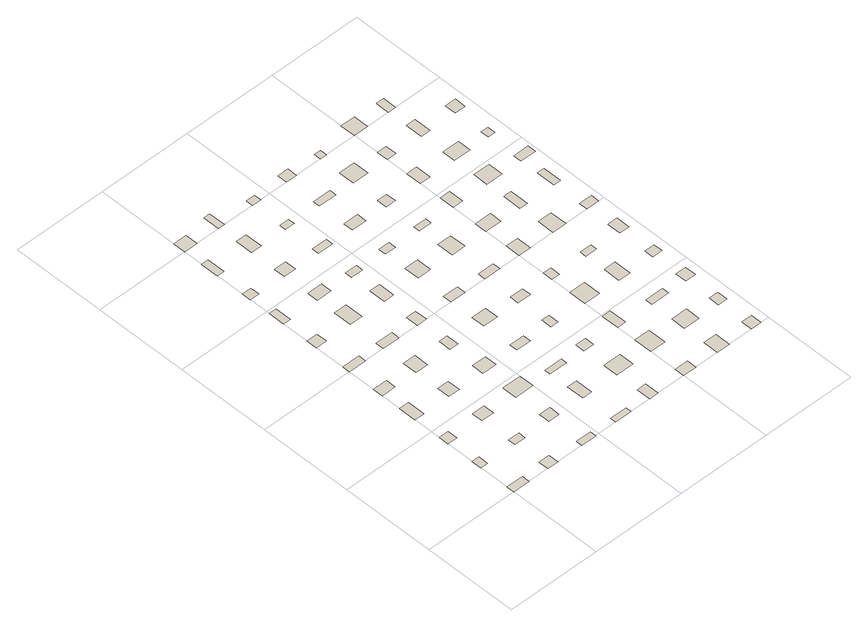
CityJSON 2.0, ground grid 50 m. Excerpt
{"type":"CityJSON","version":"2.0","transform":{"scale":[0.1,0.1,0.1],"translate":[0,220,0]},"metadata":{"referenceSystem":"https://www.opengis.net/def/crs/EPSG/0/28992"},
"CityObjects":{
"building1":{"type":"Building","attributes":{"roofType":"Hipped","yearOfConstruction":1965,"function":"Residential","storeysAboveGround":3},"geometry":[{"type":"MultiSurface","lod":"0","boundaries":[[[0,1,2,3]]]}]},
"building2":{"type":"Building","attributes":{"roofType":"Hipped","yearOfConstruction":2003,"function":"Industrial","storeysAboveGround":2},"geometry":[{"type":"MultiSurface","lod":"0","boundaries":[[[4,5,6,7]]]}]},
"building3":{"type":"Building","attributes":{"roofType":"Hipped","yearOfConstruction":1946,"function":"Residential","storeysAboveGround":3},"geometry":[{"type":"MultiSurface","lod":"0","boundaries":[[[8,9,10,11]]]}]},
"building4":{"type":"Building","attributes":{"roofType":"Flat","yearOfConstruction":2001,"function":"Residential","storeysAboveGround":4},"geometry":[{"type":"MultiSurface","lod":"0","boundaries":[[[12,13,14,15]]]}]},
"building5":{"type":"Building","attributes":{"roofType":"Shed","yearOfConstruction":1993,"function":"Industrial","storeysAboveGround":2},"geometry":[{"type":"MultiSurface","lod":"0","boundaries":[[[16,17,18,19]]]}]},
"building6":{"type":"Building","attributes":{"roofType":"Gabled","yearOfConstruction":1986,"function":"Residential","storeysAboveGround":1},"geometry":[{"type":"MultiSurface","lod":"0","boundaries":[[[20,21,22,23]]]}]},
"building7":{"type":"Building","attributes":{"roofType":"Flat","yearOfConstruction":1956,"function":"Residential","storeysAboveGround":4},"geometry":[{"type":"MultiSurface","lod":"0","boundaries":[[[24,25,26,27]]]}]},
"building8":{"type":"Building","attributes":{"roofType":"Flat","yearOfConstruction":1989,"function":"Residential","storeysAboveGround":5},"geometry":[{"type":"MultiSurface","lod":"0","boundaries":[[[28,29,30,31]]]}]},
"building9":{"type":"Building","attributes":{"roofType":"Flat","yearOfConstruction":1947,"function":"Residential","storeysAboveGround":4},"geometry":[{"type":"MultiSurface","lod":"0","boundaries":[[[32,33,34,35]]]}]},
"building10":{"type":"Building","attributes":{"roofType":"Gabled","yearOfConstruction":2011,"function":"Residential","storeysAboveGround":1},"geometry":[{"type":"MultiSurface","lod":"0","boundaries":[[[36,37,38,39]]]}]},
"building11":{"type":"Building","attributes":{"roofType":"Shed","yearOfConstruction":1965,"function":"Residential","storeysAboveGround":1},"geometry":[{"type":"MultiSurface","lod":"0","boundaries":[[[40,41,42,43]]]}]},
"building12":{"type":"Building","attributes":{"roofType":"Gabled","yearOfConstruction":1971,"function":"Residential","storeysAboveGround":3},"geometry":[{"type":"MultiSurface","lod":"0","boundaries":[[[44,45,46,47]]]}]},
"building13":{"type":"Building","attributes":{"roofType":"Flat","yearOfConstruction":1998,"function":"Residential","storeysAboveGround":4},"geometry":[{"type":"MultiSurface","lod":"0","boundaries":[[[48,49,50,51]]]}]},
"building14":{"type":"Building","attributes":{"roofType":"Hipped","yearOfConstruction":2006,"function":"Residential","storeysAboveGround":3},"geometry":[{"type":"MultiSurface","lod":"0","boundaries":[[[52,53,54,55]]]}]},
"building15":{"type":"Building","attributes":{"roofType":"Gabled","yearOfConstruction":1987,"function":"Industrial","storeysAboveGround":3},"geometry":[{"type":"MultiSurface","lod":"0","boundaries":[[[56,57,58,59]]]}]},
"building16":{"type":"Building","attributes":{"roofType":"Hipped","yearOfConstruction":1972,"function":"Residential","storeysAboveGround":1},"geometry":[{"type":"MultiSurface","lod":"0","boundaries":[[[60,61,62,63]]]}]},
"building17":{"type":"Building","attributes":{"roofType":"Hipped","yearOfConstruction":1987,"function":"Residential","storeysAboveGround":2},"geometry":[{"type":"MultiSurface","lod":"0","boundaries":[[[64,65,66,67]]]}]},
"building18":{"type":"Building","attributes":{"roofType":"Flat","yearOfConstruction":1985,"function":"Residential","storeysAboveGround":4},"geometry":[{"type":"MultiSurface","lod":"0","boundaries":[[[68,69,70,71]]]}]},
"building19":{"type":"Building","attributes":{"roofType":"Flat","yearOfConstruction":1956,"function":"Industrial","storeysAboveGround":5},"geometry":[{"type":"MultiSurface","lod":"0","boundaries":[[[72,73,74,75]]]}]},
"building20":{"type":"Building","attributes":{"roofType":"Flat","yearOfConstruction":1945,"function":"Residential","storeysAboveGround":4},"geometry":[{"type":"MultiSurface","lod":"0","boundaries":[[[76,77,78,79]]]}]},
"building21":{"type":"Building","attributes":{"roofType":"Flat","yearOfConstruction":1953,"function":"Industrial","storeysAboveGround":4},"geometry":[{"type":"MultiSurface","lod":"0","boundaries":[[[80,81,82,83]]]}]},
"building22":{"type":"Building","attributes":{"roofType":"Flat","yearOfConstruction":1970,"function":"Industrial","storeysAboveGround":2},"geometry":[{"type":"MultiSurface","lod":"0","boundaries":[[[84,85,86,87]]]}]},
"building23":{"type":"Building","attributes":{"roofType":"Flat","yearOfConstruction":1959,"function":"Residential","storeysAboveGround":1},"geometry":[{"type":"MultiSurface","lod":"0","boundaries":[[[88,89,90,91]]]}]},
"building24":{"type":"Building","attributes":{"roofType":"Flat","yearOfConstruction":1945,"function":"Residential","storeysAboveGround":4},"geometry":[{"type":"MultiSurface","lod":"0","boundaries":[[[92,93,94,95]]]}]},
"building25":{"type":"Building","attributes":{"roofType":"Shed","yearOfConstruction":2013,"function":"Residential","storeysAboveGround":3},"geometry":[{"type":"MultiSurface","lod":"0","boundaries":[[[96,97,98,99]]]}]},
"building26":{"type":"Building","attributes":{"roofType":"Flat","yearOfConstruction":1972,"function":"Industrial","storeysAboveGround":4},"geometry":[{"type":"MultiSurface","lod":"0","boundaries":[[[100,101,102,103]]]}]},
"building27":{"type":"Building","attributes":{"roofType":"Shed","yearOfConstruction":1958,"function":"Residential","storeysAboveGround":3},"geometry":[{"type":"MultiSurface","lod":"0","boundaries":[[[104,105,106,107]]]}]},
"building28":{"type":"Building","attributes":{"roofType":"Hipped","yearOfConstruction":2010,"function":"Residential","storeysAboveGround":2},"geometry":[{"type":"MultiSurface","lod":"0","boundaries":[[[108,109,110,111]]]}]},
"building29":{"type":"Building","attributes":{"roofType":"Flat","yearOfConstruction":1968,"function":"Industrial","storeysAboveGround":5},"geometry":[{"type":"MultiSurface","lod":"0","boundaries":[[[112,113,114,115]]]}]},
"building30":{"type":"Building","attributes":{"roofType":"Flat","yearOfConstruction":1999,"function":"Residential","storeysAboveGround":4},"geometry":[{"type":"MultiSurface","lod":"0","boundaries":[[[116,117,118,119]]]}]},
"building31":{"type":"Building","attributes":{"roofType":"Pyramidal","yearOfConstruction":1985,"function":"Residential","storeysAboveGround":1},"geometry":[{"type":"MultiSurface","lod":"0","boundaries":[[[120,121,122,123]]]}]},
"building32":{"type":"Building","attributes":{"roofType":"Flat","yearOfConstruction":2004,"function":"Residential","storeysAboveGround":5},"geometry":[{"type":"MultiSurface","lod":"0","boundaries":[[[124,125,126,127]]]}]},
"building33":{"type":"Building","attributes":{"roofType":"Pyramidal","yearOfConstruction":1980,"function":"Residential","storeysAboveGround":3},"geometry":[{"type":"MultiSurface","lod":"0","boundaries":[[[128,129,130,131]]]}]},
"building34":{"type":"Building","attributes":{"roofType":"Flat","yearOfConstruction":1997,"function":"Industrial","storeysAboveGround":5},"geometry":[{"type":"MultiSurface","lod":"0","boundaries":[[[132,133,134,135]]]}]},
"building35":{"type":"Building","attributes":{"roofType":"Flat","yearOfConstruction":2013,"function":"Industrial","storeysAboveGround":4},"geometry":[{"type":"MultiSurface","lod":"0","boundaries":[[[136,137,138,139]]]}]},
"building36":{"type":"Building","attributes":{"roofType":"Flat","yearOfConstruction":1987,"function":"Residential","storeysAboveGround":5},"geometry":[{"type":"MultiSurface","lod":"0","boundaries":[[[140,141,142,143]]]}]},
"building37":{"type":"Building","attributes":{"roofType":"Flat","yearOfConstruction":1952,"function":"Residential","storeysAboveGround":5},"geometry":[{"type":"MultiSurface","lod":"0","boundaries":[[[144,145,146,147]]]}]},
"building38":{"type":"Building","attributes":{"roofType":"Hipped","yearOfConstruction":1975,"function":"Residential","storeysAboveGround":1},"geometry":[{"type":"MultiSurface","lod":"0","boundaries":[[[148,149,150,151]]]}]},
"building39":{"type":"Building","attributes":{"roofType":"Flat","yearOfConstruction":1997,"function":"Residential","storeysAboveGround":1},"geometry":[{"type":"MultiSurface","lod":"0","boundaries":[[[152,153,154,155]]]}]},
"building40":{"type":"Building","attributes":{"roofType":"Pyramidal","yearOfConstruction":1993,"function":"Residential","storeysAboveGround":2},"geometry":[{"type":"MultiSurface","lod":"0","boundaries":[[[156,157,158,159]]]}]},
"building41":{"type":"Building","attributes":{"roofType":"Flat","yearOfConstruction":2011,"function":"Residential","storeysAboveGround":5},"geometry":[{"type":"MultiSurface","lod":"0","boundaries":[[[160,161,162,163]]]}]},
"building42":{"type":"Building","attributes":{"roofType":"Flat","yearOfConstruction":1998,"function":"Residential","storeysAboveGround":4},"geometry":[{"type":"MultiSurface","lod":"0","boundaries":[[[164,165,166,167]]]}]},
"building43":{"type":"Building","attributes":{"roofType":"Flat","yearOfConstruction":2000,"function":"Residential","storeysAboveGround":4},"geometry":[{"type":"MultiSurface","lod":"0","boundaries":[[[168,169,170,171]]]}]},
"building44":{"type":"Building","attributes":{"roofType":"Flat","yearOfConstruction":1976,"function":"Industrial","storeysAboveGround":4},"geometry":[{"type":"MultiSurface","lod":"0","boundaries":[[[172,173,174,175]]]}]},
"building45":{"type":"Building","attributes":{"roofType":"Gabled","yearOfConstruction":1980,"function":"Residential","storeysAboveGround":1},"geometry":[{"type":"MultiSurface","lod":"0","boundaries":[[[176,177,178,179]]]}]},
"building46":{"type":"Building","attributes":{"roofType":"Flat","yearOfConstruction":1986,"function":"Residential","storeysAboveGround":5},"geometry":[{"type":"MultiSurface","lod":"0","boundaries":[[[180,181,182,183]]]}]},
"building47":{"type":"Building","attributes":{"roofType":"Flat","yearOfConstruction":1987,"function":"Industrial","storeysAboveGround":4},"geometry":[{"type":"MultiSurface","lod":"0","boundaries":[[[184,185,186,187]]]}]},
"building48":{"type":"Building","attributes":{"roofType":"Pyramidal","yearOfConstruction":1966,"function":"Residential","storeysAboveGround":2},"geometry":[{"type":"MultiSurface","lod":"0","boundaries":[[[188,189,190,191]]]}]},
"building49":{"type":"Building","attributes":{"roofType":"Flat","yearOfConstruction":1983,"function":"Residential","storeysAboveGround":3},"geometry":[{"type":"MultiSurface","lod":"0","boundaries":[[[192,193,194,195]]]}]},
"building50":{"type":"Building","attributes":{"roofType":"Flat","yearOfConstruction":1953,"function":"Residential","storeysAboveGround":4},"geometry":[{"type":"MultiSurface","lod":"0","boundaries":[[[196,197,198,199]]]}]},
"building51":{"type":"Building","attributes":{"roofType":"Flat","yearOfConstruction":1971,"function":"Industrial","storeysAboveGround":4},"geometry":[{"type":"MultiSurface","lod":"0","boundaries":[[[200,201,202,203]]]}]},
"building52":{"type":"Building","attributes":{"roofType":"Pyramidal","yearOfConstruction":1993,"function":"Residential","storeysAboveGround":2},"geometry":[{"type":"MultiSurface","lod":"0","boundaries":[[[204,205,206,207]]]}]},
"building53":{"type":"Building","attributes":{"roofType":"Shed","yearOfConstruction":1983,"function":"Residential","storeysAboveGround":2},"geometry":[{"type":"MultiSurface","lod":"0","boundaries":[[[208,209,210,211]]]}]},
"building54":{"type":"Building","attributes":{"roofType":"Flat","yearOfConstruction":1962,"function":"Residential","storeysAboveGround":4},"geometry":[{"type":"MultiSurface","lod":"0","boundaries":[[[212,213,214,215]]]}]},
"building55":{"type":"Building","attributes":{"roofType":"Flat","yearOfConstruction":2008,"function":"Residential","storeysAboveGround":4},"geometry":[{"type":"MultiSurface","lod":"0","boundaries":[[[216,217,218,219]]]}]},
"building56":{"type":"Building","attributes":{"roofType":"Hipped","yearOfConstruction":1989,"function":"Residential","storeysAboveGround":1},"geometry":[{"type":"MultiSurface","lod":"0","boundaries":[[[220,221,222,223]]]}]},
"building57":{"type":"Building","attributes":{"roofType":"Pyramidal","yearOfConstruction":1950,"function":"Residential","storeysAboveGround":2},"geometry":[{"type":"MultiSurface","lod":"0","boundaries":[[[224,225,226,227]]]}]},
"building58":{"type":"Building","attributes":{"roofType":"Flat","yearOfConstruction":1990,"function":"Residential","storeysAboveGround":5},"geometry":[{"type":"MultiSurface","lod":"0","boundaries":[[[228,229,230,231]]]}]},
"building59":{"type":"Building","attributes":{"roofType":"Flat","yearOfConstruction":1957,"function":"Industrial","storeysAboveGround":5},"geometry":[{"type":"MultiSurface","lod":"0","boundaries":[[[232,233,234,235]]]}]},
"building60":{"type":"Building","attributes":{"roofType":"Flat","yearOfConstruction":2007,"function":"Residential","storeysAboveGround":3},"geometry":[{"type":"MultiSurface","lod":"0","boundaries":[[[236,237,238,239]]]}]},
"building61":{"type":"Building","attributes":{"roofType":"Gabled","yearOfConstruction":1999,"function":"Residential","storeysAboveGround":2},"geometry":[{"type":"MultiSurface","lod":"0","boundaries":[[[240,241,242,243]]]}]},
"building62":{"type":"Building","attributes":{"roofType":"Gabled","yearOfConstruction":1950,"function":"Residential","storeysAboveGround":1},"geometry":[{"type":"MultiSurface","lod":"0","boundaries":[[[244,245,246,247]]]}]},
"building63":{"type":"Building","attributes":{"roofType":"Shed","yearOfConstruction":1951,"function":"Residential","storeysAboveGround":1},"geometry":[{"type":"MultiSurface","lod":"0","boundaries":[[[248,249,250,251]]]}]},
"building64":{"type":"Building","attributes":{"roofType":"Gabled","yearOfConstruction":2004,"function":"Residential","storeysAboveGround":2},"geometry":[{"type":"MultiSurface","lod":"0","boundaries":[[[252,253,254,255]]]}]},
"building65":{"type":"Building","attributes":{"roofType":"Gabled","yearOfConstruction":1989,"function":"Industrial","storeysAboveGround":2},"geometry":[{"type":"MultiSurface","lod":"0","boundaries":[[[256,257,258,259]]]}]},
"building66":{"type":"Building","attributes":{"roofType":"Flat","yearOfConstruction":1969,"function":"Residential","storeysAboveGround":4},"geometry":[{"type":"MultiSurface","lod":"0","boundaries":[[[260,261,262,263]]]}]},
"building67":{"type":"Building","attributes":{"roofType":"Flat","yearOfConstruction":1984,"function":"Residential","storeysAboveGround":4},"geometry":[{"type":"MultiSurface","lod":"0","boundaries":[[[264,265,266,267]]]}]},
"building68":{"type":"Building","attributes":{"roofType":"Flat","yearOfConstruction":1953,"function":"Residential","storeysAboveGround":2},"geometry":[{"type":"MultiSurface","lod":"0","boundaries":[[[268,269,270,271]]]}]},
"building69":{"type":"Building","attributes":{"roofType":"Flat","yearOfConstruction":2014,"function":"Residential","storeysAboveGround":4},"geometry":[{"type":"MultiSurface","lod":"0","boundaries":[[[272,273,274,275]]]}]},
"building70":{"type":"Building","attributes":{"roofType":"Pyramidal","yearOfConstruction":1989,"function":"Residential","storeysAboveGround":3},"geometry":[{"type":"MultiSurface","lod":"0","boundaries":[[[276,277,278,279]]]}]},
"building71":{"type":"Building","attributes":{"roofType":"Flat","yearOfConstruction":1989,"function":"Residential","storeysAboveGround":5},"geometry":[{"type":"MultiSurface","lod":"0","boundaries":[[[280,281,282,283]]]}]},
"building72":{"type":"Building","attributes":{"roofType":"Flat","yearOfConstruction":1974,"function":"Residential","storeysAboveGround":5},"geometry":[{"type":"MultiSurface","lod":"0","boundaries":[[[284,285,286,287]]]}]},
"building73":{"type":"Building","attributes":{"roofType":"Flat","yearOfConstruction":1960,"function":"Residential","storeysAboveGround":5},"geometry":[{"type":"MultiSurface","lod":"0","boundaries":[[[288,289,290,291]]]}]},
"building74":{"type":"Building","attributes":{"roofType":"Flat","yearOfConstruction":1992,"function":"Residential","storeysAboveGround":4},"geometry":[{"type":"MultiSurface","lod":"0","boundaries":[[[292,293,294,295]]]}]},
"building75":{"type":"Building","attributes":{"roofType":"Hipped","yearOfConstruction":2002,"function":"Residential","storeysAboveGround":1},"geometry":[{"type":"MultiSurface","lod":"0","boundaries":[[[296,297,298,299]]]}]},
"building76":{"type":"Building","attributes":{"roofType":"Shed","yearOfConstruction":2013,"function":"Residential","storeysAboveGround":3},"geometry":[{"type":"MultiSurface","lod":"0","boundaries":[[[300,301,302,303]]]}]},
"building77":{"type":"Building","attributes":{"roofType":"Gabled","yearOfConstruction":1956,"function":"Residential","storeysAboveGround":2},"geometry":[{"type":"MultiSurface","lod":"0","boundaries":[[[304,305,306,307]]]}]},
"building78":{"type":"Building","attributes":{"roofType":"Pyramidal","yearOfConstruction":1987,"function":"Residential","storeysAboveGround":3},"geometry":[{"type":"MultiSurface","lod":"0","boundaries":[[[308,309,310,311]]]}]},
"building79":{"type":"Building","attributes":{"roofType":"Flat","yearOfConstruction":1953,"function":"Industrial","storeysAboveGround":4},"geometry":[{"type":"MultiSurface","lod":"0","boundaries":[[[312,313,314,315]]]}]},
"building80":{"type":"Building","attributes":{"roofType":"Hipped","yearOfConstruction":1951,"function":"Residential","storeysAboveGround":1},"geometry":[{"type":"MultiSurface","lod":"0","boundaries":[[[316,317,318,319]]]}]},
"building81":{"type":"Building","attributes":{"roofType":"Flat","yearOfConstruction":2001,"function":"Industrial","storeysAboveGround":4},"geometry":[{"type":"MultiSurface","lod":"0","boundaries":[[[320,321,322,323]]]}]},
"building82":{"type":"Building","attributes":{"roofType":"Hipped","yearOfConstruction":1998,"function":"Residential","storeysAboveGround":2},"geometry":[{"type":"MultiSurface","lod":"0","boundaries":[[[324,325,326,327]]]}]},
"building83":{"type":"Building","attributes":{"roofType":"Flat","yearOfConstruction":2004,"function":"Residential","storeysAboveGround":5},"geometry":[{"type":"MultiSurface","lod":"0","boundaries":[[[328,329,330,331]]]}]},
"building84":{"type":"Building","attributes":{"roofType":"Shed","yearOfConstruction":1991,"function":"Residential","storeysAboveGround":1},"geometry":[{"type":"MultiSurface","lod":"0","boundaries":[[[332,333,334,335]]]}]},
"building85":{"type":"Building","attributes":{"roofType":"Gabled","yearOfConstruction":1986,"function":"Industrial","storeysAboveGround":3},"geometry":[{"type":"MultiSurface","lod":"0","boundaries":[[[336,337,338,339]]]}]},
"building86":{"type":"Building","attributes":{"roofType":"Hipped","yearOfConstruction":2001,"function":"Industrial","storeysAboveGround":2},"geometry":[{"type":"MultiSurface","lod":"0","boundaries":[[[340,341,342,343]]]}]},
"building87":{"type":"Building","attributes":{"roofType":"Flat","yearOfConstruction":1969,"function":"Residential","storeysAboveGround":1},"geometry":[{"type":"MultiSurface","lod":"0","boundaries":[[[344,345,346,347]]]}]}
},
"vertices":[
[90,0,0],[90,42,0],[0,42,0],[0,0,0],
[39,200,0],[39,254,0],[0,254,0],[0,200,0],
[52,400,0],[52,453,0],[0,453,0],[0,400,0],
[52,600,0],[52,695,0],[0,695,0],[0,600,0],
[259,0,0],[259,53,0],[200,53,0],[200,0,0],
[76,800,0],[76,854,0],[0,854,0],[0,800,0],
[259,200,0],[259,238,0],[200,238,0],[200,200,0],
[95,1000,0],[95,1040,0],[0,1040,0],[0,1000,0],
[267,400,0],[267,457,0],[200,457,0],[200,400,0],
[58,1200,0],[58,1256,0],[0,1256,0],[0,1200,0],
[260,600,0],[260,668,0],[200,668,0],[200,600,0],
[482,0,0],[482,32,0],[400,32,0],[400,0,0],
[40,1400,0],[40,1486,0],[0,1486,0],[0,1400,0],
[267,800,0],[267,876,0],[200,876,0],[200,800,0],
[460,200,0],[460,257,0],[400,257,0],[400,200,0],
[49,1600,0],[49,1649,0],[0,1649,0],[0,1600,0],
[293,1000,0],[293,1043,0],[200,1043,0],[200,1000,0],
[37,1800,0],[37,1897,0],[0,1897,0],[0,1800,0],
[500,400,0],[500,479,0],[400,479,0],[400,400,0],
[269,1200,0],[269,1298,0],[200,1298,0],[200,1200,0],
[476,600,0],[476,664,0],[400,664,0],[400,600,0],
[71,2000,0],[71,2067,0],[0,2067,0],[0,2000,0],
[690,0,0],[690,31,0],[600,31,0],[600,0,0],
[281,1400,0],[281,1459,0],[200,1459,0],[200,1400,0],
[445,800,0],[445,866,0],[400,866,0],[400,800,0],
[652,200,0],[652,293,0],[600,293,0],[600,200,0],
[265,1600,0],[265,1660,0],[200,1660,0],[200,1600,0],
[453,1000,0],[453,1064,0],[400,1064,0],[400,1000,0],
[697,400,0],[697,431,0],[600,431,0],[600,400,0],
[258,1800,0],[258,1893,0],[200,1893,0],[200,1800,0],
[455,1200,0],[455,1287,0],[400,1287,0],[400,1200,0],
[680,600,0],[680,642,0],[600,642,0],[600,600,0],
[234,2000,0],[234,2091,0],[200,2091,0],[200,2000,0],
[848,0,0],[848,75,0],[800,75,0],[800,0,0],
[465,1400,0],[465,1435,0],[400,1435,0],[400,1400,0],
[678,800,0],[678,873,0],[600,873,0],[600,800,0],
[895,200,0],[895,278,0],[800,278,0],[800,200,0],
[482,1600,0],[482,1637,0],[400,1637,0],[400,1600,0],
[682,1000,0],[682,1046,0],[600,1046,0],[600,1000,0],
[856,400,0],[856,448,0],[800,448,0],[800,400,0],
[451,1800,0],[451,1834,0],[400,1834,0],[400,1800,0],
[673,1200,0],[673,1281,0],[600,1281,0],[600,1200,0],
[841,600,0],[841,656,0],[800,656,0],[800,600,0],
[448,2000,0],[448,2037,0],[400,2037,0],[400,2000,0],
[1071,0,0],[1071,51,0],[1000,51,0],[1000,0,0],
[659,1400,0],[659,1438,0],[600,1438,0],[600,1400,0],
[872,800,0],[872,847,0],[800,847,0],[800,800,0],
[1083,200,0],[1083,297,0],[1000,297,0],[1000,200,0],
[680,1600,0],[680,1651,0],[600,1651,0],[600,1600,0],
[887,1000,0],[887,1041,0],[800,1041,0],[800,1000,0],
[1046,400,0],[1046,494,0],[1000,494,0],[1000,400,0],
[696,1800,0],[696,1836,0],[600,1836,0],[600,1800,0],
[874,1200,0],[874,1287,0],[800,1287,0],[800,1200,0],
[1087,600,0],[1087,692,0],[1000,692,0],[1000,600,0],
[659,2000,0],[659,2052,0],[600,2052,0],[600,2000,0],
[1269,0,0],[1269,82,0],[1200,82,0],[1200,0,0],
[868,1400,0],[868,1431,0],[800,1431,0],[800,1400,0],
[1044,800,0],[1044,853,0],[1000,853,0],[1000,800,0],
[1285,200,0],[1285,278,0],[1200,278,0],[1200,200,0],
[853,1600,0],[853,1653,0],[800,1653,0],[800,1600,0],
[1066,1000,0],[1066,1078,0],[1000,1078,0],[1000,1000,0],
[1299,400,0],[1299,436,0],[1200,436,0],[1200,400,0],
[885,1800,0],[885,1884,0],[800,1884,0],[800,1800,0],
[1088,1200,0],[1088,1264,0],[1000,1264,0],[1000,1200,0],
[835,2000,0],[835,2037,0],[800,2037,0],[800,2000,0],
[1264,600,0],[1264,689,0],[1200,689,0],[1200,600,0],
[1455,0,0],[1455,58,0],[1400,58,0],[1400,0,0],
[1055,1400,0],[1055,1479,0],[1000,1479,0],[1000,1400,0],
[1261,800,0],[1261,834,0],[1200,834,0],[1200,800,0],
[1450,200,0],[1450,257,0],[1400,257,0],[1400,200,0],
[1058,1600,0],[1058,1682,0],[1000,1682,0],[1000,1600,0],
[1275,1000,0],[1275,1089,0],[1200,1089,0],[1200,1000,0],
[1456,400,0],[1456,460,0],[1400,460,0],[1400,400,0],
[1051,1800,0],[1051,1861,0],[1000,1861,0],[1000,1800,0],
[1243,1200,0],[1243,1299,0],[1200,1299,0],[1200,1200,0],
[1455,600,0],[1455,649,0],[1400,649,0],[1400,600,0],
[1077,2000,0],[1077,2081,0],[1000,2081,0],[1000,2000,0],
[1288,1400,0],[1288,1480,0],[1200,1480,0],[1200,1400,0],
[1453,800,0],[1453,872,0],[1400,872,0],[1400,800,0],
[1291,1600,0],[1291,1669,0],[1200,1669,0],[1200,1600,0],
[1469,1000,0],[1469,1045,0],[1400,1045,0],[1400,1000,0],
[1250,1800,0],[1250,1890,0],[1200,1890,0],[1200,1800,0],
[1438,1200,0],[1438,1300,0],[1400,1300,0],[1400,1200,0],
[1242,2000,0],[1242,2074,0],[1200,2074,0],[1200,2000,0],
[1484,1400,0],[1484,1444,0],[1400,1444,0],[1400,1400,0],
[1439,1600,0],[1439,1643,0],[1400,1643,0],[1400,1600,0],
[1458,1800,0],[1458,1860,0],[1400,1860,0],[1400,1800,0]
]}
